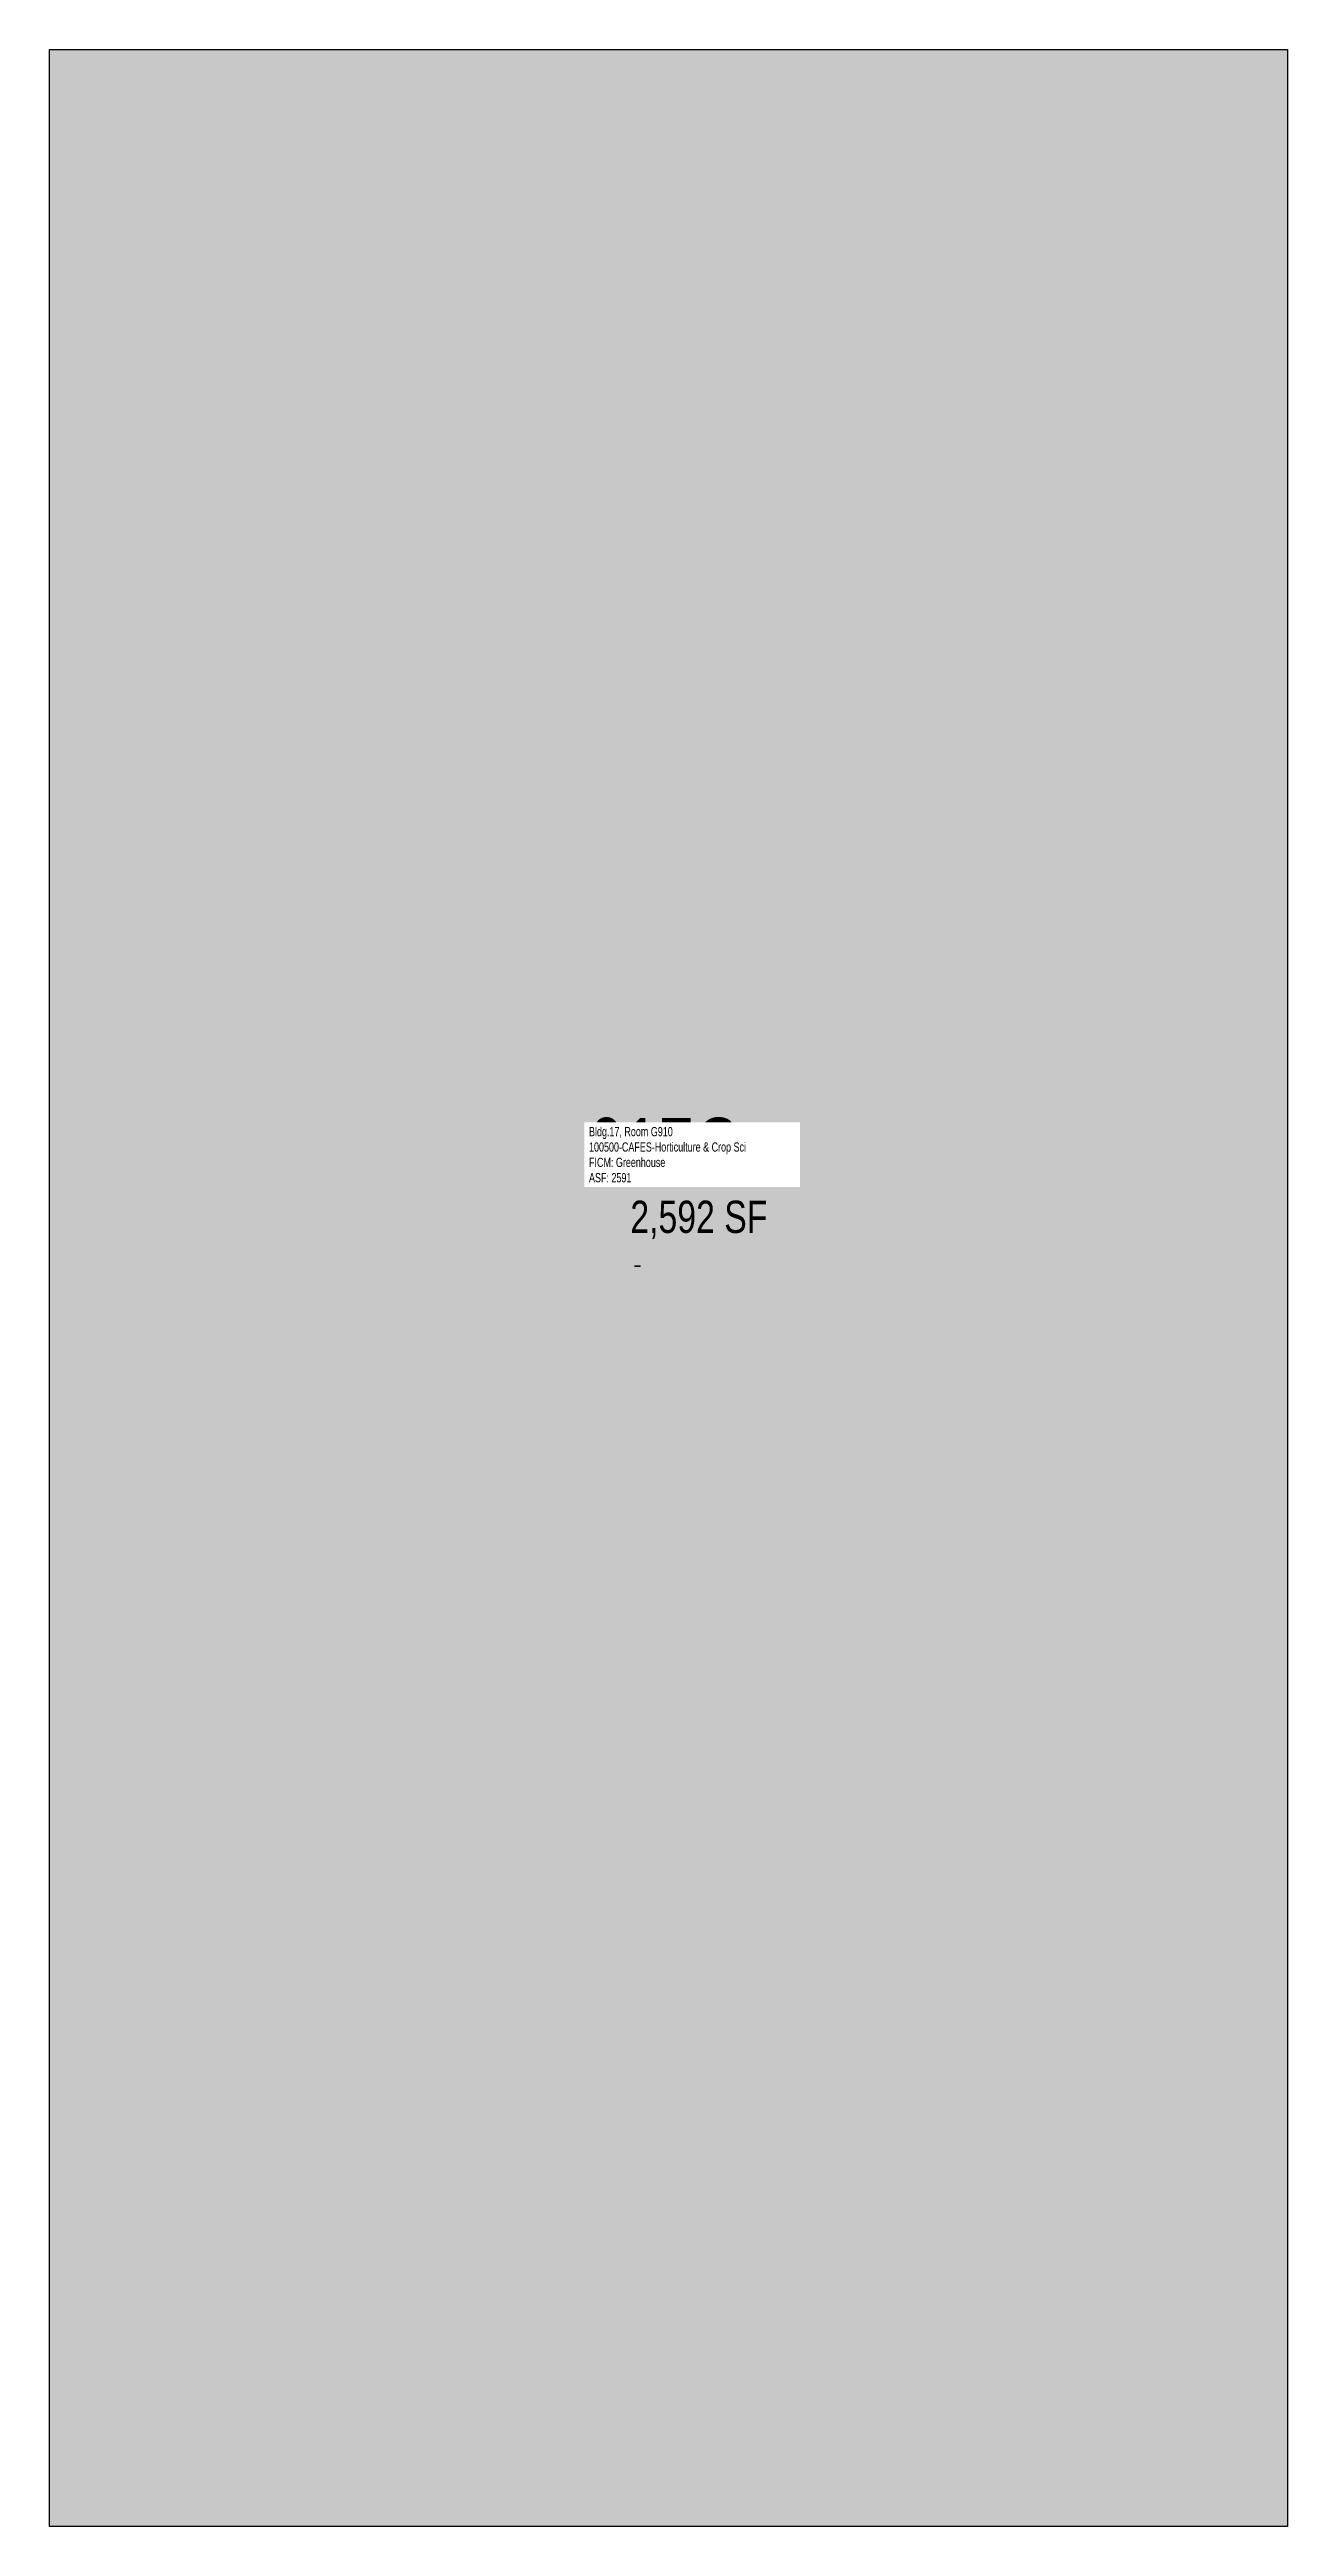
# Model space of a CAD drawing. Header units: inches. Extents: x 0 to 432, y 0 to 864.
import ezdxf
from ezdxf.enums import TextEntityAlignment as Align

# ---------------------------------------------------------------- set-up
doc = ezdxf.new("R2010")
doc.units = ezdxf.units.IN
doc.header["$MEASUREMENT"] = 0
for name, color, linetype in [('A-IDEN-RNUM', 7, 'Continuous'), ('A-IDEN-SNUM', 4, 'Continuous'), ('A-IDEN-VNUM', 4, 'Continuous'), ('A-WALL', 5, 'Continuous'), ('AREA-TEXT', 3, 'Continuous'), ('Rooms-Category-Color', 7, 'Continuous'), ('Rooms-College-Color', 7, 'Continuous'), ('Rooms-Department-Color', 7, 'Continuous'), ('Rooms-Division-Color', 7, 'Continuous'), ('Rooms-Information', 7, 'Continuous')]:
    doc.layers.add(name, color=color, linetype=linetype)
doc.styles.add('AREA', font='arial.ttf', dxfattribs={"width": 0.75, "height": 60})
doc.styles.add('ID', font='ARIALN.TTF', dxfattribs={"width": 0.85, "height": 0.25})
doc.styles.add('ROOMSNUMBER', font='TXT.SHX', dxfattribs={"height": 1})

msp = doc.modelspace()

# ---------------------------------------------------------------- hatches: boundary and pattern name
at = {"layer": 'Rooms-Category-Color', "true_color": 0xfbafa2}
msp.add_hatch(color=21, dxfattribs=at).paths.add_polyline_path([(432, 0), (0, 0), (0, 864), (432, 864)])
at = {"layer": 'Rooms-College-Color', "true_color": 0xe3c5e1}
msp.add_hatch(color=254, dxfattribs=at).paths.add_polyline_path([(432, 0), (0, 0), (0, 864), (432, 864)])
at = {"layer": 'Rooms-Department-Color', "true_color": 0xe3c5e1}
msp.add_hatch(color=254, dxfattribs=at).paths.add_polyline_path([(432, 0), (0, 0), (0, 864), (432, 864)])
at = {"layer": 'Rooms-Division-Color', "true_color": 0xe3c5e1}
msp.add_hatch(color=254, dxfattribs=at).paths.add_polyline_path([(432, 0), (0, 0), (0, 864), (432, 864)])

# ---------------------------------------------------------------- linework, layer by layer
at = {"layer": 'A-WALL'}
msp.add_lwpolyline([(432, 0), (0, 0), (0, 864), (432, 864), (432, 864)], close=True, dxfattribs=at)

# ---------------------------------------------------------------- texts
at = {"layer": 'A-IDEN-RNUM', "style": 'ROOMSNUMBER'}
msp.add_text('0910-00', height=0.225, dxfattribs=at).set_placement((205.16, 439.6), align=Align.MIDDLE)
at = {"layer": 'A-IDEN-SNUM', "style": 'ROOMSNUMBER'}
msp.add_text('0170G91000', height=0.225, dxfattribs=at).set_placement((205.16, 439.6), align=Align.MIDDLE)
at = {"layer": 'A-IDEN-VNUM', "style": 'ID', "width": 0.85}
msp.add_text('017G', height=22.5, dxfattribs=at).set_placement((215.06, 480.08), align=Align.MIDDLE)
at = {"layer": 'AREA-TEXT', "style": 'AREA', "width": 0.75}
msp.add_text('2,592 SF', height=11.25, dxfattribs=at).set_placement((226.6, 456.84), align=Align.MIDDLE_CENTER)

# ---------------------------------------------------------------- next in the draw order: texts
at = {"layer": 'Rooms-Information', "insert": (188.26, 468.82), "char_height": 3.2143, "width": 72, "attachment_point": 7, "style": 'ID', "bg_fill": 3, "box_fill_scale": 1.5, "bg_fill_color": 256, "bg_fill_true_color": 13158600, "bg_fill_transparency": 0}
msp.add_mtext('Bldg.17, Room G910^M^J100500-CAFES-Horticulture & Crop Sci^M^JFICM: Greenhouse^M^JASF: 2591', dxfattribs=at)

doc.saveas('drawing.dxf')
